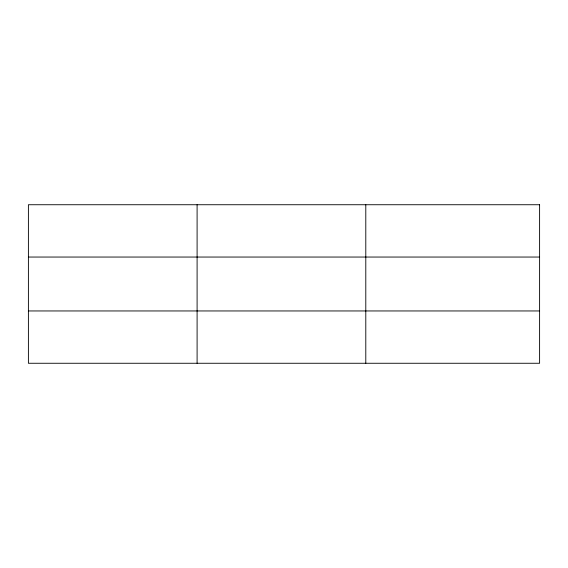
<?xml version="1.0" encoding="UTF-8"?>
<svg xmlns="http://www.w3.org/2000/svg" width="568" height="568" viewBox="0 0 568 568"><rect width="100%" height="100%" fill="white"/><g stroke="black" fill="none" stroke-linecap="round" stroke-linejoin="round"><path stroke-width="0.85" d="M197.096 204.736L197.096 363.264M365.792 204.736L365.792 363.264M28.4 257.048L539.6 257.048M28.4 310.952L539.6 310.952M539.6 204.736L539.6 363.264L28.4 363.264L28.4 204.736L539.6 204.736"/></g></svg>
